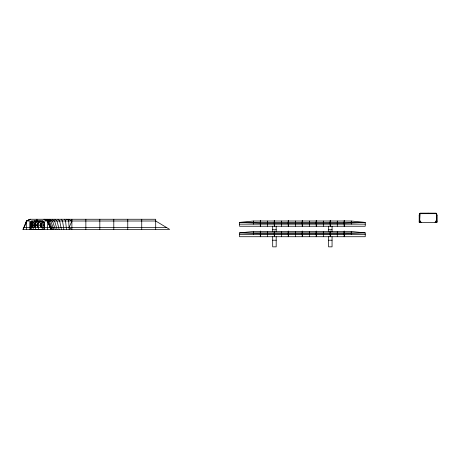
<?xml version="1.0" encoding="UTF-8"?>
<svg xmlns="http://www.w3.org/2000/svg" width="460" height="460" viewBox="0 0 460 460"><rect width="100%" height="100%" fill="white"/><g stroke="black" fill="none" stroke-linecap="round" stroke-linejoin="round"><path stroke-width="0.69" d="M30.665 225.199L31.107 223.175L31.107 227.223L30.665 225.199L31.073 223.594M419.192 215.073L420.06 213.152L436.126 213.152L437 215.073L437 222.404L419.192 222.404L419.192 215.073L419.716 214.371L419.537 220.656M419.716 220.656L420.06 213.676M24.374 226.981L26.49 221.007L29.986 219.259L155.704 219.259L155.704 229.39M32.033 225.199L32.614 223.594L32.614 226.797M25.242 224.986L26.065 222.996M43.953 229.39L43.953 221.007L155.704 221.007L169.671 229.39L23 229.39L26.49 221.007L30.36 219.259L28.623 220.133M435.079 222.404L436.126 220.656L436.827 220.656M23 229.39L23.759 228.223M43.085 221.588L42.257 222.755L42.257 229.39M30.343 229.39L30.343 222.755L31.728 221.007L42.458 221.007L44.194 222.755L44.194 229.39M40.032 221.007L38.646 222.755L38.646 229.39M44.355 224.187L43.504 225.199L44.355 226.211M37.116 221.007L35.598 222.755L35.598 229.39M34.793 221.007L33.172 222.755L33.172 229.39M33.103 221.007L31.412 222.755L31.412 229.39M30.343 222.755L32.079 221.007M31.728 221.007L29.986 222.755L44.321 222.755M435.603 222.053L437 221.53M260.297 221.007L253.483 221.007L239.516 222.404L239.516 226.245L365.234 226.245L365.234 222.404L351.267 221.007L344.459 221.007M260.297 231.483L253.483 231.483L239.516 232.881L239.516 236.722L365.234 236.722L365.234 232.881L351.267 231.483L344.459 231.483M419.537 213.676L436.649 213.676M436.126 213.676L436.649 215.073L436.649 220.656M436.649 215.073L436.477 214.371L437 215.073M419.365 220.656L420.06 220.656L421.113 222.404M260.642 221.007L274.263 221.007M274.614 221.007L288.23 221.007M288.581 221.007L302.203 221.007M302.548 221.007L316.169 221.007M316.52 221.007L330.136 221.007M330.487 221.007L344.109 221.007M43.309 221.179L34.35 221.007M43.251 221.254L34.419 221.179M419.192 221.53L420.589 222.053M260.297 222.053L260.642 222.053M274.263 222.053L274.614 222.053M288.23 222.053L288.581 222.053M302.203 222.053L302.548 222.053M316.169 222.053L316.52 222.053M330.136 222.053L330.487 222.053M344.109 222.053L344.459 222.053M260.297 222.404L239.516 222.404L260.297 223.278M260.642 222.404L274.263 222.404M274.614 222.404L288.23 222.404M288.581 222.404L302.203 222.404M302.548 222.404L316.169 222.404M316.52 222.404L330.136 222.404M330.487 222.404L344.109 222.404M344.459 222.404L365.234 222.404L344.459 223.278M260.297 223.134L260.642 223.134M274.263 223.134L274.614 223.134M288.23 223.134L288.581 223.134M302.203 223.134L302.548 223.134M316.169 223.134L316.52 223.134M330.136 223.134L330.487 223.134M344.109 223.134L344.459 223.134M260.642 223.278L274.263 223.278M274.614 223.278L288.23 223.278M288.581 223.278L302.203 223.278M302.548 223.278L316.169 223.278M316.52 223.278L330.136 223.278M330.487 223.278L344.109 223.278M239.516 224.152L260.297 224.152M260.642 224.152L274.263 224.152M274.614 224.152L288.23 224.152M288.581 224.152L302.203 224.152M302.548 224.152L316.169 224.152M316.52 224.152L330.136 224.152M330.487 224.152L344.109 224.152M344.459 224.152L365.234 224.152M23.73 227.642L166.761 227.642M29.463 229.212L29.986 229.212M33.172 229.212L32.735 229.39M35.598 229.212L34.994 229.39M38.646 229.212L37.881 229.39M42.257 229.212L41.354 229.39M44.476 229.212L43.286 229.39M272.694 229.736L276.184 229.736M328.566 229.736L332.057 229.736M260.642 231.483L274.263 231.483M274.614 231.483L288.23 231.483M288.581 231.483L302.203 231.483M302.548 231.483L316.169 231.483M316.52 231.483L330.136 231.483M330.487 231.483L344.109 231.483M260.297 232.53L260.642 232.53M274.263 232.53L274.614 232.53M288.23 232.53L288.581 232.53M302.203 232.53L302.548 232.53M316.169 232.53L316.52 232.53M330.136 232.53L330.487 232.53M344.109 232.53L344.459 232.53M260.297 232.881L239.516 232.881L260.297 233.755M260.642 232.881L274.263 232.881M274.614 232.881L288.23 232.881M288.581 232.881L302.203 232.881M302.548 232.881L316.169 232.881M316.52 232.881L330.136 232.881M330.487 232.881L344.109 232.881M344.459 232.881L365.234 232.881L344.459 233.755M260.297 233.611L260.642 233.611M274.263 233.611L274.614 233.611M288.23 233.611L288.581 233.611M302.203 233.611L302.548 233.611M316.169 233.611L316.52 233.611M330.136 233.611L330.487 233.611M344.109 233.611L344.459 233.611M260.642 233.755L274.263 233.755M274.614 233.755L288.23 233.755M288.581 233.755L302.203 233.755M302.548 233.755L316.169 233.755M316.52 233.755L330.136 233.755M330.487 233.755L344.109 233.755M239.516 234.629L260.297 234.629M260.642 234.629L274.263 234.629M274.614 234.629L288.23 234.629M288.581 234.629L302.203 234.629M302.548 234.629L316.169 234.629M316.52 234.629L330.136 234.629M330.487 234.629L344.109 234.629M344.459 234.629L365.234 234.629M272.694 240.212L276.184 240.212M328.566 240.212L332.057 240.212M66.424 219.259L67.793 219.696M43.953 219.259L47.443 221.007L50.939 229.39L47.443 221.007L44.177 219.259L47.644 221.007L51.117 229.39M44.89 219.259L48.271 221.007L51.652 229.39M46.063 219.259L49.3 221.007L52.532 229.39M47.685 219.259L50.715 221.007L53.745 229.39M49.714 219.259L52.492 221.007L55.269 229.39M52.124 219.259L54.602 221.007L57.075 229.39M54.872 219.259L57.005 221.007L59.133 229.39M44.194 222.755L42.205 221.007L43.953 222.755M57.914 219.259L59.662 221.007L61.416 229.39M61.191 219.259L62.531 221.007L63.871 229.39M64.659 219.259L65.561 221.007L66.47 229.39M69.155 229.39L68.701 221.007L68.241 219.259L71.892 221.007L69.063 227.642L71.892 229.39L71.892 219.259M436.827 215.073L436.827 222.404M436.477 215.073L436.477 220.656M428.093 213.152L428.093 213.676M419.365 215.073L419.365 222.404M351.267 221.007L351.267 224.152M351.267 231.483L351.267 234.629M344.459 226.245L344.459 220.656L344.109 220.656L344.109 226.245M344.459 236.722L344.459 231.133L344.109 231.133L344.109 236.722M337.295 221.007L337.295 226.245M337.295 231.483L337.295 236.722M332.057 226.245L332.057 231.731M332.057 236.722L332.057 246.847L328.566 246.847L328.566 236.722M330.487 226.245L330.487 220.656L330.136 220.656L330.136 226.245M330.487 236.722L330.487 231.133L330.136 231.133L330.136 236.722M328.566 226.245L328.566 231.731M323.328 221.007L323.328 226.245M323.328 231.483L323.328 236.722M316.52 226.245L316.52 220.656L316.169 220.656L316.169 226.245M316.52 236.722L316.52 231.133L316.169 231.133L316.169 236.722M309.361 221.007L309.361 226.245M309.361 231.483L309.361 236.722M302.548 226.245L302.548 220.656L302.203 220.656L302.203 226.245M302.548 236.722L302.548 231.133L302.203 231.133L302.203 236.722M295.389 221.007L295.389 226.245M295.389 231.483L295.389 236.722M288.581 226.245L288.581 220.656L288.23 220.656L288.23 226.245M288.581 236.722L288.581 231.133L288.23 231.133L288.23 236.722M281.422 221.007L281.422 226.245M281.422 231.483L281.422 236.722M276.184 226.245L276.184 231.731M276.184 236.722L276.184 246.847L272.694 246.847L272.694 236.722M274.614 226.245L274.614 220.656L274.263 220.656L274.263 226.245M274.614 236.722L274.614 231.133L274.263 231.133L274.263 236.722M272.694 226.245L272.694 231.731M267.455 221.007L267.455 226.245M267.455 231.483L267.455 236.722M260.642 226.245L260.642 220.656L260.297 220.656L260.297 226.245M260.642 236.722L260.642 231.133L260.297 231.133L260.297 236.722M253.483 221.007L253.483 224.152M253.483 231.483L253.483 234.629M141.737 219.259L141.737 229.39M127.765 219.259L127.765 229.39M113.798 219.259L113.798 229.39M99.826 219.259L99.826 229.39M85.859 219.259L85.859 229.39M47.443 221.007L47.443 229.39M40.451 229.39L39.548 229.39M37.122 229.39L36.363 229.39M36.967 219.259L36.967 221.007M34.385 229.39L33.781 229.39M32.292 229.39L31.855 229.39M29.986 229.39L29.986 221.007L26.49 221.007L26.49 229.39M30.239 223.175L30.239 227.223L30.239 223.175M32.671 223.175L31.941 225.199L32.671 227.223L32.671 223.175M34.908 223.175L33.908 225.199L34.908 227.223L34.908 223.175M34.828 223.594L34.034 225.199L34.828 226.797L34.828 223.594M37.777 223.175L36.518 225.199L37.777 227.223L37.777 223.175M37.674 223.594L36.673 225.199L37.674 226.797L37.674 223.594M41.227 223.175L39.732 225.199L41.227 227.223L41.227 223.175M41.107 223.594L39.922 225.199L41.107 226.797L41.107 223.594"/></g></svg>
